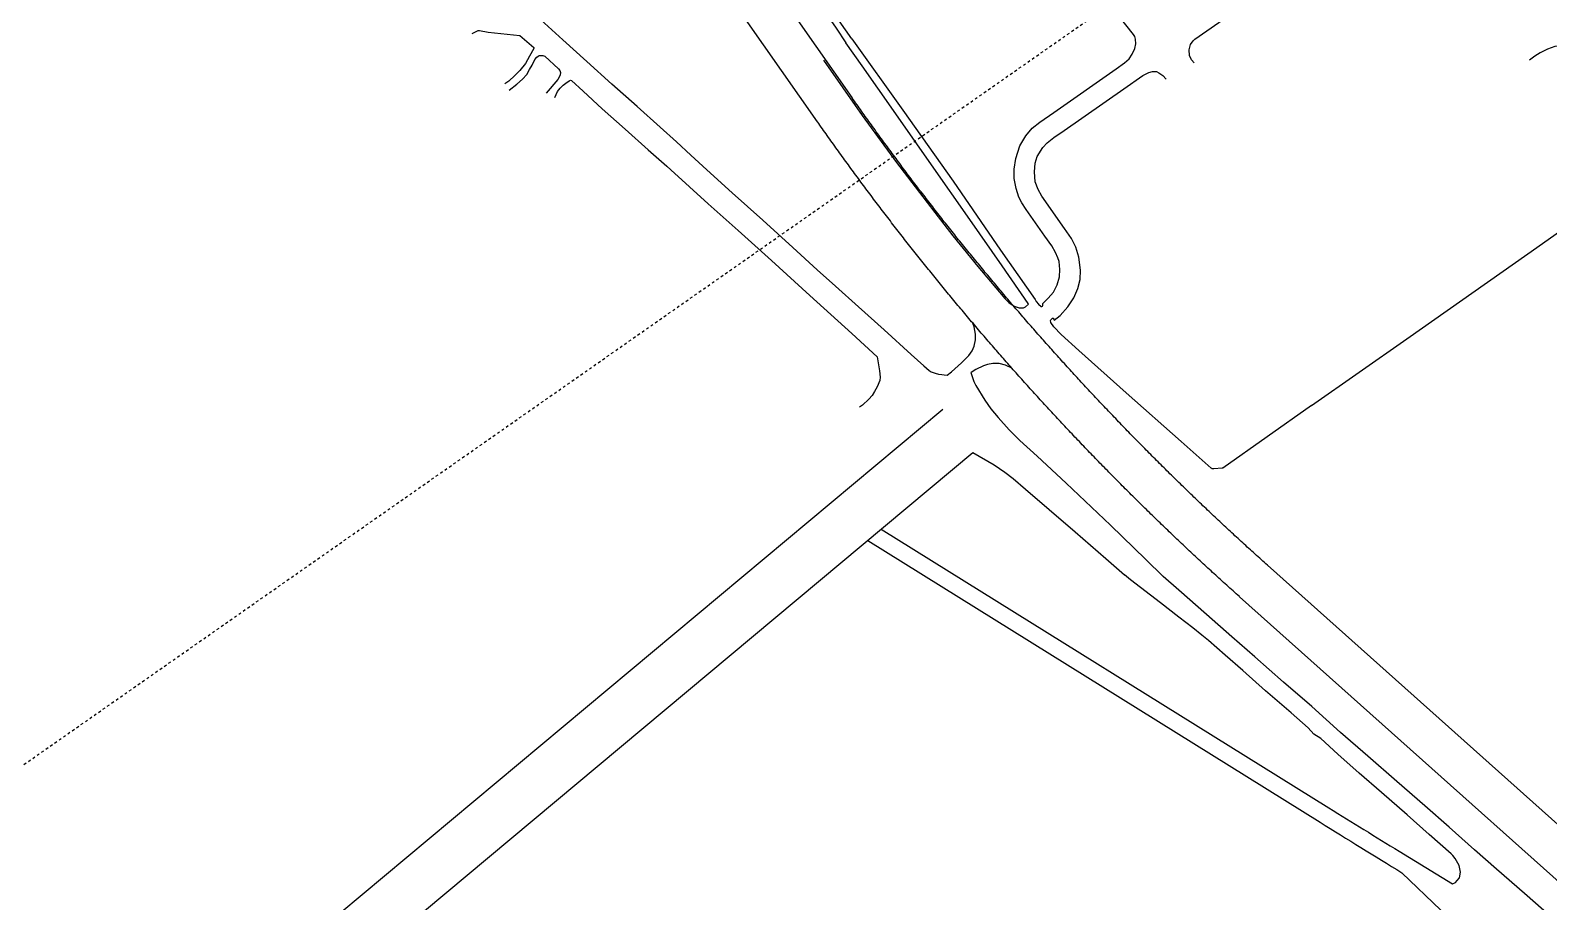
# Model space of a CAD drawing. Header units: millimetres. Extents: x 152904052 to 153933663, y 538271515 to 539240469.
# Drawn here: x 153534126 to 153541333, y 539089405 to 539093544 of the extents above; entities that cross this region are included whole.
import ezdxf

# ---------------------------------------------------------------- set-up
doc = ezdxf.new("R2010")
doc.units = ezdxf.units.MM
doc.linetypes.add('HIDDEN', pattern=[5.08, 2.54, -2.54])
doc.layers.add('BORD', color=7, linetype='Continuous')

msp = doc.modelspace()

# ---------------------------------------------------------------- linework, layer by layer
at = {"layer": 'BORD', "color": 8, "linetype": 'HIDDEN', "ltscale": 5}
msp.add_line((153505008.2, 539069689.3), (153627881, 539155725.8), dxfattribs=at)
at = {"layer": 'BORD', "color": 137, "ltscale": 10, "flags": 128}
for points in [[(153542399.4, 539088857.6), (153539998.8, 539091002.8), (153539998.4, 539091003.2), (153539991, 539091009.8), (153539983.6, 539091016.4), (153539976.2, 539091023.1), (153539968.8, 539091029.7), (153539961.5, 539091036.3), (153539954.1, 539091043), (153539946.7, 539091049.6), (153539939.4, 539091056.3), (153539932, 539091062.9), (153539924.7, 539091069.6), (153539917.3, 539091076.3), (153539910, 539091083), (153539902.6, 539091089.6), (153539895.3, 539091096.3), (153539888, 539091103), (153539880.7, 539091109.7), (153539873.4, 539091116.4), (153539866, 539091123.1), (153539858.7, 539091129.9), (153539851.4, 539091136.6), (153539844.1, 539091143.3), (153539836.9, 539091150), (153539829.6, 539091156.8), (153539822.3, 539091163.5), (153539815, 539091170.3), (153539807.8, 539091177), (153539800.5, 539091183.8), (153539793.2, 539091190.6), (153539786, 539091197.3), (153539778.7, 539091204.1), (153539771.5, 539091210.9), (153539764.3, 539091217.7), (153539757, 539091224.5), (153539749.8, 539091231.3), (153539742.6, 539091238.1), (153539735.4, 539091244.9), (153539728.2, 539091251.7), (153539720.9, 539091258.5), (153539713.7, 539091265.4), (153539706.6, 539091272.2), (153539699.4, 539091279), (153539692.2, 539091285.9), (153539685, 539091292.7), (153539677.8, 539091299.6), (153539670.7, 539091306.5), (153539663.5, 539091313.3), (153539656.3, 539091320.2), (153539649.2, 539091327.1), (153539642, 539091334), (153539634.9, 539091340.9), (153539627.8, 539091347.7), (153539620.6, 539091354.6), (153539613.5, 539091361.6), (153539606.4, 539091368.5), (153539599.3, 539091375.4), (153539592.2, 539091382.3), (153539585.1, 539091389.2), (153539578, 539091396.2), (153539570.9, 539091403.1), (153539563.8, 539091410), (153539556.7, 539091417), (153539549.6, 539091423.9), (153539542.5, 539091430.9), (153539535.5, 539091437.9), (153539528.4, 539091444.8), (153539521.4, 539091451.8), (153539514.3, 539091458.8), (153539507.3, 539091465.8), (153539500.2, 539091472.8), (153539493.2, 539091479.8), (153539486.1, 539091486.8), (153539479.1, 539091493.8), (153539472.1, 539091500.8), (153539465.1, 539091507.8), (153539458.1, 539091514.9), (153539451.1, 539091521.9), (153539444.1, 539091528.9), (153539437.1, 539091536), (153539430.1, 539091543), (153539423.1, 539091550.1), (153539416.1, 539091557.1), (153539409.2, 539091564.2), (153539402.2, 539091571.3), (153539395.3, 539091578.3), (153539388.3, 539091585.4), (153539381.4, 539091592.5), (153539374.4, 539091599.6), (153539367.5, 539091606.7), (153539360.5, 539091613.8), (153539353.6, 539091620.9), (153539346.7, 539091628), (153539339.8, 539091635.1), (153539332.9, 539091642.2), (153539326, 539091649.4), (153539319.1, 539091656.5), (153539312.2, 539091663.6), (153539305.3, 539091670.8), (153539298.4, 539091677.9), (153539291.5, 539091685.1), (153539284.7, 539091692.2), (153539277.8, 539091699.4), (153539270.9, 539091706.6), (153539264.1, 539091713.7), (153539257.2, 539091720.9), (153539250.4, 539091728.1), (153539243.5, 539091735.3), (153539236.7, 539091742.5), (153539229.9, 539091749.7), (153539223.1, 539091756.9), (153539216.2, 539091764.1), (153539209.4, 539091771.3), (153539202.6, 539091778.5), (153539195.8, 539091785.8), (153539189, 539091793), (153539182.2, 539091800.2), (153539175.5, 539091807.5), (153539168.7, 539091814.7), (153539161.9, 539091822), (153539155.1, 539091829.2), (153539148.4, 539091836.5), (153539141.6, 539091843.8), (153539134.9, 539091851), (153539128.1, 539091858.3), (153539121.4, 539091865.6), (153539114.7, 539091872.9), (153539107.9, 539091880.2), (153539101.2, 539091887.5), (153539094.5, 539091894.8), (153539087.8, 539091902.1), (153539081.1, 539091909.4), (153539074.4, 539091916.7), (153539067.7, 539091924.1), (153539061, 539091931.4), (153539054.3, 539091938.7), (153539047.6, 539091946.1), (153539041, 539091953.4), (153539034.3, 539091960.8), (153539027.6, 539091968.1), (153539021, 539091975.5), (153539014.3, 539091982.9), (153539007.7, 539091990.2), (153539001.1, 539091997.6), (153538994.4, 539092005), (153538987.8, 539092012.4), (153538981.2, 539092019.8), (153538974.6, 539092027.2), (153538968, 539092034.6), (153538961.4, 539092042), (153538954.8, 539092049.4), (153538948.2, 539092056.8), (153538941.6, 539092064.2), (153538935, 539092071.7), (153538928.4, 539092079.1), (153538921.9, 539092086.5), (153538915.3, 539092094), (153538908.7, 539092101.4), (153538902.2, 539092108.9), (153538895.6, 539092116.3), (153538889.1, 539092123.8), (153538882.6, 539092131.3), (153538876, 539092138.7), (153538869.5, 539092146.2), (153538863, 539092153.7), (153538856.5, 539092161.2), (153538850, 539092168.7), (153538843.5, 539092176.2), (153538837, 539092183.7), (153538830.5, 539092191.2), (153538824, 539092198.7), (153538817.6, 539092206.2), (153538811.1, 539092213.7), (153538804.6, 539092221.3), (153538798.2, 539092228.8), (153538791.7, 539092236.3), (153538785.3, 539092243.9), (153538778.8, 539092251.4), (153538772.4, 539092259), (153538765.9, 539092266.5), (153538759.5, 539092274.1), (153538753.1, 539092281.7), (153538746.7, 539092289.3), (153538740.3, 539092296.8), (153538733.9, 539092304.4), (153538727.5, 539092312), (153538721.1, 539092319.6), (153538714.7, 539092327.2), (153538708.3, 539092334.8), (153538702, 539092342.4), (153538695.6, 539092350), (153538689.2, 539092357.6), (153538682.9, 539092365.3), (153538676.5, 539092372.9), (153538670.2, 539092380.5), (153538663.9, 539092388.1), (153538657.5, 539092395.8), (153538651.2, 539092403.4), (153538644.9, 539092411.1), (153538638.6, 539092418.7), (153538632.3, 539092426.4), (153538626, 539092434.1), (153538619.7, 539092441.7), (153538613.4, 539092449.4), (153538607.1, 539092457.1), (153538600.8, 539092464.8), (153538594.5, 539092472.5), (153538588.3, 539092480.2), (153538582, 539092487.9), (153538575.8, 539092495.6), (153538569.5, 539092503.3), (153538563.3, 539092511), (153538557, 539092518.7), (153538550.8, 539092526.4), (153538544.6, 539092534.2), (153538538.4, 539092541.9), (153538532.2, 539092549.6), (153538526, 539092557.4), (153538519.8, 539092565.1), (153538513.6, 539092572.9), (153538507.4, 539092580.6), (153538501.2, 539092588.4), (153538495, 539092596.2), (153538488.8, 539092603.9), (153538482.7, 539092611.7), (153538476.5, 539092619.5), (153538470.4, 539092627.3), (153538464.2, 539092635.1), (153538458.1, 539092642.9), (153538451.9, 539092650.7), (153538445.8, 539092658.5), (153538439.7, 539092666.3), (153538433.6, 539092674.1), (153538427.5, 539092681.9), (153538421.4, 539092689.7), (153538415.3, 539092697.6), (153538409.2, 539092705.4), (153538403.1, 539092713.2), (153538397, 539092721.1), (153538390.9, 539092728.9), (153538384.9, 539092736.8), (153538378.8, 539092744.6), (153538372.7, 539092752.5), (153538366.7, 539092760.3), (153538360.6, 539092768.2), (153538354.6, 539092776.1), (153538348.6, 539092784), (153538342.5, 539092791.8), (153538336.5, 539092799.7), (153538330.5, 539092807.6), (153538324.5, 539092815.5), (153538318.5, 539092823.4), (153538312.5, 539092831.3), (153538306.5, 539092839.2), (153538300.5, 539092847.2), (153538294.6, 539092855.1), (153538288.6, 539092863), (153538282.6, 539092870.9), (153538276.7, 539092878.9), (153538270.7, 539092886.8), (153538264.8, 539092894.8), (153538258.8, 539092902.7), (153538252.9, 539092910.7), (153538247, 539092918.6), (153538241, 539092926.6), (153538235.1, 539092934.5), (153538229.2, 539092942.5), (153538223.3, 539092950.5), (153538217.4, 539092958.5), (153538211.5, 539092966.5), (153538205.6, 539092974.4), (153538199.7, 539092982.4), (153538193.9, 539092990.4), (153538188, 539092998.4), (153538182.1, 539093006.4), (153538176.3, 539093014.5), (153538170.4, 539093022.5), (153538164.6, 539093030.5), (153538158.8, 539093038.5), (153538152.9, 539093046.6), (153538147.1, 539093054.6), (153538141.3, 539093062.6), (153538135.5, 539093070.7), (153538129.7, 539093078.7), (153538123.9, 539093086.8), (153538118.1, 539093094.8), (153538112.3, 539093102.9), (153538106.5, 539093110.9), (153538100.7, 539093119), (153538095, 539093127.1), (153538089.2, 539093135.2), (153538083.5, 539093143.3), (153538077.7, 539093151.3), (153538072, 539093159.4), (153538066.2, 539093167.5), (153538060.5, 539093175.6), (153538054.8, 539093183.7), (153538049, 539093191.8), (153538043.3, 539093200), (153538037.6, 539093208.1), (153538031.9, 539093216.2), (153538027.4, 539093222.7), (153538026.3, 539093224.3), (153536841.1, 539094916.9)], [(153542266.2, 539088708.5), (153539865.5, 539090853.7), (153539865.2, 539090854), (153539857.7, 539090860.7), (153539850.2, 539090867.5), (153539842.7, 539090874.2), (153539835.2, 539090880.9), (153539827.7, 539090887.7), (153539820.2, 539090894.4), (153539812.7, 539090901.2), (153539805.2, 539090907.9), (153539797.8, 539090914.7), (153539790.3, 539090921.5), (153539782.8, 539090928.2), (153539775.4, 539090935), (153539767.9, 539090941.8), (153539760.5, 539090948.6), (153539753.1, 539090955.4), (153539745.6, 539090962.2), (153539738.2, 539090969), (153539730.8, 539090975.8), (153539723.4, 539090982.6), (153539715.9, 539090989.5), (153539708.5, 539090996.3), (153539701.1, 539091003.1), (153539693.7, 539091010), (153539686.3, 539091016.8), (153539679, 539091023.7), (153539671.6, 539091030.6), (153539664.2, 539091037.4), (153539656.8, 539091044.3), (153539649.5, 539091051.2), (153539642.1, 539091058.1), (153539634.8, 539091064.9), (153539627.4, 539091071.8), (153539620.1, 539091078.7), (153539612.7, 539091085.6), (153539605.4, 539091092.6), (153539598.1, 539091099.5), (153539590.7, 539091106.4), (153539583.4, 539091113.3), (153539576.1, 539091120.3), (153539568.8, 539091127.2), (153539561.5, 539091134.1), (153539554.2, 539091141.1), (153539546.9, 539091148.1), (153539539.6, 539091155), (153539532.4, 539091162), (153539525.1, 539091169), (153539517.8, 539091175.9), (153539510.6, 539091182.9), (153539503.3, 539091189.9), (153539496, 539091196.9), (153539488.8, 539091203.9), (153539481.6, 539091210.9), (153539474.3, 539091217.9), (153539467.1, 539091224.9), (153539459.9, 539091232), (153539452.6, 539091239), (153539445.4, 539091246), (153539438.2, 539091253.1), (153539431, 539091260.1), (153539423.8, 539091267.2), (153539416.6, 539091274.2), (153539409.4, 539091281.3), (153539402.3, 539091288.4), (153539395.1, 539091295.4), (153539387.9, 539091302.5), (153539380.7, 539091309.6), (153539373.6, 539091316.7), (153539366.4, 539091323.8), (153539359.3, 539091330.9), (153539352.1, 539091338), (153539345, 539091345.1), (153539337.9, 539091352.2), (153539330.7, 539091359.3), (153539323.6, 539091366.5), (153539316.5, 539091373.6), (153539309.4, 539091380.7), (153539302.3, 539091387.9), (153539295.2, 539091395), (153539288.1, 539091402.2), (153539281, 539091409.4), (153539273.9, 539091416.5), (153539266.8, 539091423.7), (153539259.8, 539091430.9), (153539252.7, 539091438.1), (153539245.6, 539091445.2), (153539238.6, 539091452.4), (153539231.5, 539091459.6), (153539224.5, 539091466.8), (153539217.4, 539091474.1), (153539210.4, 539091481.3), (153539203.4, 539091488.5), (153539196.3, 539091495.7), (153539189.3, 539091503), (153539182.3, 539091510.2), (153539175.3, 539091517.4), (153539168.3, 539091524.7), (153539161.3, 539091531.9), (153539154.3, 539091539.2), (153539147.3, 539091546.5), (153539140.4, 539091553.7), (153539133.4, 539091561), (153539126.4, 539091568.3), (153539119.5, 539091575.6), (153539112.5, 539091582.9), (153539105.6, 539091590.2), (153539098.6, 539091597.5), (153539091.7, 539091604.8), (153539084.7, 539091612.1), (153539077.8, 539091619.4), (153539070.9, 539091626.7), (153539064, 539091634), (153539057.1, 539091641.4), (153539050.2, 539091648.7), (153539043.3, 539091656.1), (153539036.4, 539091663.4), (153539029.5, 539091670.8), (153539022.6, 539091678.1), (153539015.7, 539091685.5), (153539008.8, 539091692.9), (153539002, 539091700.2), (153538995.1, 539091707.6), (153538988.3, 539091715), (153538981.4, 539091722.4), (153538974.6, 539091729.8), (153538967.7, 539091737.2), (153538960.9, 539091744.6), (153538954.1, 539091752), (153538947.3, 539091759.4), (153538940.4, 539091766.9), (153538933.6, 539091774.3), (153538926.8, 539091781.7), (153538920, 539091789.2), (153538913.2, 539091796.6), (153538906.5, 539091804.1), (153538899.7, 539091811.5), (153538892.9, 539091819), (153538886.1, 539091826.4), (153538879.4, 539091833.9), (153538872.6, 539091841.4), (153538865.9, 539091848.9), (153538859.1, 539091856.4), (153538852.4, 539091863.8), (153538845.6, 539091871.3), (153538838.9, 539091878.8), (153538832.2, 539091886.4), (153538825.5, 539091893.9), (153538818.8, 539091901.4), (153538812.1, 539091908.9), (153538805.4, 539091916.4), (153538798.7, 539091924), (153538792, 539091931.5), (153538785.3, 539091939), (153538778.6, 539091946.6), (153538772, 539091954.1), (153538765.3, 539091961.7), (153538758.6, 539091969.3), (153538752, 539091976.8), (153538745.3, 539091984.4), (153538738.7, 539091992), (153538732.1, 539091999.6), (153538725.4, 539092007.2), (153538718.8, 539092014.8), (153538712.2, 539092022.4), (153538705.6, 539092030), (153538699, 539092037.6), (153538692.4, 539092045.2), (153538685.8, 539092052.8), (153538679.2, 539092060.4), (153538672.6, 539092068.1), (153538666, 539092075.7), (153538659.5, 539092083.3), (153538652.9, 539092091), (153538646.3, 539092098.6), (153538639.8, 539092106.3), (153538633.2, 539092113.9), (153538626.7, 539092121.6), (153538620.1, 539092129.3), (153538613.6, 539092137), (153538607.1, 539092144.6), (153538600.6, 539092152.3), (153538594.1, 539092160), (153538587.6, 539092167.7), (153538581.1, 539092175.4), (153538574.6, 539092183.1), (153538568.1, 539092190.8), (153538561.6, 539092198.5), (153538555.1, 539092206.3), (153538548.6, 539092214), (153538542.2, 539092221.7), (153538535.7, 539092229.4), (153538529.3, 539092237.2), (153538522.8, 539092244.9), (153538516.4, 539092252.7), (153538509.9, 539092260.4), (153538503.5, 539092268.2), (153538497.1, 539092276), (153538490.7, 539092283.7), (153538484.3, 539092291.5), (153538477.9, 539092299.3), (153538471.5, 539092307.1), (153538465.1, 539092314.9), (153538458.7, 539092322.6), (153538452.3, 539092330.4), (153538445.9, 539092338.3), (153538439.6, 539092346.1), (153538433.2, 539092353.9), (153538426.8, 539092361.7), (153538420.5, 539092369.5), (153538414.1, 539092377.3), (153538407.8, 539092385.2), (153538401.5, 539092393), (153538395.1, 539092400.9), (153538388.8, 539092408.7), (153538382.5, 539092416.6), (153538376.2, 539092424.4), (153538369.9, 539092432.3), (153538363.6, 539092440.1), (153538357.3, 539092448), (153538351, 539092455.9), (153538344.7, 539092463.8), (153538338.5, 539092471.7), (153538332.2, 539092479.6), (153538325.9, 539092487.5), (153538319.7, 539092495.4), (153538313.4, 539092503.3), (153538307.2, 539092511.2), (153538301, 539092519.1), (153538294.7, 539092527), (153538288.5, 539092534.9), (153538282.3, 539092542.9), (153538276.1, 539092550.8), (153538269.9, 539092558.7), (153538263.7, 539092566.7), (153538257.5, 539092574.6), (153538251.3, 539092582.6), (153538245.1, 539092590.5), (153538238.9, 539092598.5), (153538232.8, 539092606.5), (153538226.6, 539092614.4), (153538220.5, 539092622.4), (153538214.3, 539092630.4), (153538208.2, 539092638.4), (153538202, 539092646.4), (153538195.9, 539092654.4), (153538189.8, 539092662.4), (153538183.6, 539092670.4), (153538177.5, 539092678.4), (153538171.4, 539092686.4), (153538165.3, 539092694.4), (153538159.2, 539092702.5), (153538153.1, 539092710.5), (153538147.1, 539092718.5), (153538141, 539092726.6), (153538134.9, 539092734.6), (153538128.9, 539092742.7), (153538122.8, 539092750.7), (153538116.7, 539092758.8), (153538110.7, 539092766.8), (153538104.7, 539092774.9), (153538098.6, 539092783), (153538092.6, 539092791), (153538086.6, 539092799.1), (153538080.6, 539092807.2), (153538074.6, 539092815.3), (153538068.6, 539092823.4), (153538062.6, 539092831.5), (153538056.6, 539092839.6), (153538050.6, 539092847.7), (153538044.6, 539092855.8), (153538038.6, 539092863.9), (153538032.7, 539092872.1), (153538026.7, 539092880.2), (153538020.8, 539092888.3), (153538014.8, 539092896.5), (153538008.9, 539092904.6), (153538002.9, 539092912.7), (153537997, 539092920.9), (153537991.1, 539092929), (153537985.2, 539092937.2), (153537979.3, 539092945.4), (153537973.4, 539092953.5), (153537967.5, 539092961.7), (153537961.6, 539092969.9), (153537955.7, 539092978.1), (153537949.8, 539092986.2), (153537944, 539092994.4), (153537938.1, 539093002.6), (153537932.2, 539093010.8), (153537926.4, 539093019), (153537920.5, 539093027.2), (153537914.7, 539093035.5), (153537908.9, 539093043.7), (153537903, 539093051.9), (153537897.2, 539093060.1), (153537891.4, 539093068.4), (153537885.6, 539093076.6), (153537879.8, 539093084.8), (153537874, 539093093.1), (153537868.2, 539093101.3), (153537863.6, 539093107.9), (153537862.4, 539093109.6), (153536677.3, 539094802.2)]]:
    msp.add_lwpolyline(points, dxfattribs=at)
at = {"layer": 'BORD', "color": 133, "ltscale": 10, "flags": 128}
for points in [[(153538026, 539093504.1), (153537886.1, 539093702.9), (153537746.3, 539093901.7), (153537584.6, 539094132.5), (153537393.8, 539094406.2), (153537258.8, 539094598.8), (153537121.8, 539094795.6)], [(153537091.6, 539094774.5), (153537173.3, 539094666.9), (153537268.9, 539094531.4), (153537357.7, 539094404.8), (153537472.7, 539094240.3), (153537576.8, 539094090.4), (153537669.6, 539093958.1), (153537782.6, 539093796.5), (153537860.3, 539093684.3), (153537950.9, 539093554.3), (153537997.2, 539093483.9)], [(153539650.2, 539093390.3), (153539638.2, 539093403.5), (153539629, 539093424.3), (153539626.1, 539093451.7), (153539632.6, 539093476.7), (153539645.9, 539093494.7), (153539653.8, 539093501.4), (153539994.6, 539093740.5), (153540283.4, 539093943.9), (153540461.2, 539094068.2)], [(153538026, 539093504.1), (153538267, 539093165.4), (153538506.8, 539092827), (153538731.8, 539092500.5), (153538895.3, 539092265), (153538901, 539092255.7), (153538911, 539092242.8), (153538924.7, 539092231.9), (153538927.5, 539092232.5), (153538929.9, 539092234.5), (153538931.3, 539092236.3), (153538932.7, 539092241.4), (153538931.4, 539092245.7), (153538931.9, 539092246.7), (153538958.1, 539092271), (153538982.2, 539092300.4), (153539000.8, 539092334.6), (153539011.4, 539092373.7), (153539012.6, 539092407.7), (153539009, 539092445.8), (153539003.8, 539092463.4), (153538992.8, 539092489), (153538974.7, 539092520.1), (153538942.2, 539092566.2), (153538852.5, 539092693.3), (153538832.3, 539092724.7), (153538818.9, 539092751.7), (153538804.8, 539092792.4), (153538795.6, 539092840.9), (153538795.2, 539092884.1), (153538803.2, 539092934.7), (153538823.3, 539092995.2), (153538850.7, 539093043.6), (153538881.6, 539093079.4), (153538917.4, 539093107.3), (153538985, 539093154.1), (153539280.2, 539093360.6), (153539320.4, 539093389.6), (153539341.9, 539093409.2), (153539356.5, 539093430.4), (153539368.2, 539093457.6), (153539372.8, 539093479.6), (153539372.7, 539093502.1), (153539368.7, 539093514.2), (153539361.7, 539093524.1), (153539283.1, 539093623.6)], [(153537890.5, 539093401.7), (153538074.9, 539093139.8), (153538237, 539092917), (153538418.6, 539092678.2), (153538505.5, 539092568.4), (153538624.1, 539092421.7), (153538751.3, 539092270.6), (153538770.5, 539092251.3), (153538796, 539092233.3), (153538819.1, 539092225.1), (153538840.2, 539092226.5), (153538850, 539092231.4), (153538863.6, 539092243.9), (153538862.7, 539092246.2), (153538739.2, 539092425.4), (153538586.1, 539092645.3), (153538403.9, 539092905.4), (153538222.7, 539093163.8), (153538074.1, 539093374.8), (153537997.2, 539093483.9)], [(153542615, 539091871.3), (153542500.9, 539092035.1), (153542385, 539092198.3), (153542271.6, 539092362.4), (153542157.5, 539092528), (153542043.3, 539092692.3), (153541927.4, 539092853.7), (153541812.3, 539093018.6), (153541698.4, 539093182.2), (153541583.8, 539093346.6), (153541571.2, 539093364.4), (153541538.9, 539093405.5), (153541528.7, 539093415.3), (153541509.7, 539093431.7), (153541484, 539093449.9), (153541459.8, 539093461.7), (153541430, 539093468.8), (153541413.7, 539093470.9), (153541384.5, 539093469.9), (153541361.7, 539093467.1), (153541327.2, 539093454.4), (153541293.1, 539093437.7), (153541266.8, 539093421.7), (153541242.8, 539093403.1)], [(153540207.2, 539091761.6), (153539786.6, 539091464.6), (153539784.9, 539091464), (153539782.8, 539091463.7), (153539744.4, 539091461.3), (153539738.9, 539091461.3), (153539736.2, 539091461.5), (153539734.4, 539091462.2), (153539731.3, 539091464.2), (153539588.1, 539091590.7), (153539327.2, 539091822.2), (153539103.4, 539092023), (153539018.4, 539092098.6), (153538983.8, 539092136.2), (153538970.6, 539092155.6), (153538968.4, 539092165.8), (153538969.8, 539092168.6), (153538974.4, 539092173.7), (153538978.2, 539092176.2), (153538979.8, 539092176.8), (153538981.3, 539092176.2), (153538983.8, 539092172.1), (153538986.6, 539092167.5), (153539014.2, 539092190.2), (153539051.5, 539092230), (153539079.5, 539092273.1), (153539098.3, 539092318.2), (153539108.6, 539092359.9), (153539111.2, 539092405.1), (153539103.7, 539092466.5), (153539089.3, 539092513.6), (153539068.3, 539092555), (153539035.1, 539092602.8), (153538927.9, 539092755.5), (153538909.6, 539092787.7), (153538896.1, 539092825.1), (153538892.7, 539092872.5), (153538895.1, 539092913.2), (153538905.7, 539092944.5), (153538931.3, 539092987.4), (153538952.2, 539093009.8), (153538984.9, 539093035.1), (153539033.1, 539093068.2), (153539315.8, 539093265.5), (153539406.4, 539093328.7), (153539435.2, 539093343.8), (153539452.9, 539093348.9), (153539471.1, 539093348.6), (153539482.9, 539093342.9), (153539500.9, 539093329.7), (153539518.1, 539093311.8)], [(153540207.2, 539091761.6), (153540660.5, 539092079), (153541234.7, 539092482.8), (153541464.8, 539092645.9)]]:
    msp.add_lwpolyline(points, dxfattribs=at)
at = {"layer": 'BORD', "color": 137, "ltscale": 20}
for points in [[(153537261.7, 539092951.3), (153537192.8, 539093014.2), (153537114.9, 539093083.4), (153537006, 539093182.1), (153536886.7, 539093288.7), (153536768.1, 539093396.1), (153536653.4, 539093499.3), (153536549.8, 539093593.9), (153536436.3, 539093702.9), (153536314.7, 539093814), (153536205, 539093912.2), (153536111.6, 539093995.9), (153536001.2, 539094097.8), (153535923, 539094163.4), (153535922.4, 539094165.3), (153535923.8, 539094167.6), (153535947.6, 539094192.3)], [(153536223.6, 539093528.9), (153536250.9, 539093542.7), (153536258.3, 539093542.5), (153536299.6, 539093535.6), (153536449.5, 539093519.2), (153536515.1, 539093462.4), (153536516.1, 539093458.3), (153536495.6, 539093420.7), (153536475.9, 539093386.8), (153536449.9, 539093352.9), (153536426.1, 539093329.4), (153536396.6, 539093302.4), (153536377.9, 539093289.3)], [(153536398.2, 539093260.2), (153536434.4, 539093288), (153536462.4, 539093312.5), (153536482.1, 539093335), (153536494.8, 539093357.2), (153536508.1, 539093379.2), (153536521.4, 539093405.3), (153536529.9, 539093416.5), (153536535.9, 539093420.9), (153536541.1, 539093424.5), (153536558.1, 539093424.8), (153536568.2, 539093422), (153536633.4, 539093361.8), (153536639.7, 539093353.3), (153536643.2, 539093344.3), (153536640.7, 539093332.7), (153536636.9, 539093322.3), (153536629.6, 539093310.4), (153536574.8, 539093245.8)], [(153536615.9, 539093224.2), (153536628.9, 539093252.9), (153536640.7, 539093269.9), (153536655, 539093284.2), (153536667.4, 539093292.8), (153536683.7, 539093303.7), (153536690.3, 539093307.3), (153536694.6, 539093305.6), (153536750.4, 539093254.9), (153536840.5, 539093171.4), (153536949, 539093075.3), (153537058.7, 539092977.1), (153537146.9, 539092898.8), (153537166.5, 539092881.5)], [(153537166.5, 539092881.5), (153537343.9, 539092720.6), (153537486.5, 539092593.4), (153537643.3, 539092450.8), (153537826.1, 539092284), (153538025.4, 539092103.8), (153538145.6, 539091993.8), (153538156.5, 539091926.9), (153538160.2, 539091897), (153538157.8, 539091881.3), (153538146.3, 539091850.6), (153538133.7, 539091827.9), (153538121.7, 539091809.1), (153538105.4, 539091792.2), (153538075.9, 539091764.3), (153538062, 539091754.5)]]:
    msp.add_lwpolyline(points, dxfattribs=at)
at = {"layer": 'BORD', "color": 137}
for points in [[(153537261.7, 539092951.3), (153537337.8, 539092880.6), (153537457.9, 539092772.7), (153537602.5, 539092641.9), (153537744.9, 539092512.6), (153537861.2, 539092405.9), (153537948, 539092328.5), (153538056.9, 539092230.7), (153538178.5, 539092121.4), (153538307.4, 539092004.5), (153538367.2, 539091949.6), (153538391.7, 539091928.5), (153538402.4, 539091921.1), (153538421.3, 539091914.8), (153538437, 539091910.6), (153538452.8, 539091908.6), (153538464, 539091907.2), (153538478.3, 539091905.3), (153538497.9, 539091922.5)], [(153538497.9, 539091922.5), (153538546.1, 539091964.8), (153538580.6, 539091998.8), (153538596.8, 539092021.3), (153538606.5, 539092043.2), (153538612.7, 539092073.5), (153538611.9, 539092100.3), (153538606.6, 539092135.6), (153538599.5, 539092153.5)], [(153530504.4, 539085094), (153538457.4, 539091745.3)], [(153530664.8, 539084902.2), (153538599.5, 539091538.2), (153538700.5, 539091480), (153538751.5, 539091445.8), (153538790.9, 539091414.7), (153538849.7, 539091364.5), (153538961.9, 539091267.9), (153539085.5, 539091162.6), (153539231.4, 539091034.7), (153539319.9, 539090957.4), (153539319.9, 539090957.5)]]:
    msp.add_lwpolyline(points, dxfattribs=at)
at = {"layer": 'BORD', "color": 137, "ltscale": 20, "flags": 128}
for points in [[(153538785.1, 539091939.3), (153538785, 539091939.3), (153538754.3, 539091952.8), (153538724.6, 539091961), (153538695.3, 539091960.9), (153538669.6, 539091957.1), (153538649.7, 539091950.8), (153538614, 539091933.4), (153538591.2, 539091919.3), (153538590.5, 539091918.7), (153538604.2, 539091876.5), (153538613.9, 539091856.6), (153538657, 539091787.6), (153538685.5, 539091746.7), (153538720.4, 539091704.3), (153538772.4, 539091647.1), (153538823.5, 539091596.2), (153538904.8, 539091521), (153539042.5, 539091393.1), (153539252.9, 539091194.2), (153539421.6, 539091030.6)], [(153538100.7, 539091121), (153540247.8, 539089782.6)], [(153538165.2, 539091175.1), (153540290.1, 539089850.5)], [(153541786.6, 539088944.2), (153541647.6, 539089066.4), (153541495.3, 539089201.8), (153541350.4, 539089328.5), (153541219.2, 539089443.8), (153541085.9, 539089560.2), (153540981, 539089651.3), (153540861.1, 539089758.8), (153540745.9, 539089859.7), (153540612.5, 539089975.1), (153540474.6, 539090096.7), (153540345.6, 539090209.4), (153540208.3, 539090331.7), (153540074.7, 539090447.9), (153539938.3, 539090567.5), (153539829.1, 539090663.1), (153539708.3, 539090768.6), (153539577.3, 539090884.2), (153539503.9, 539090950.3), (153539421.6, 539091030.6)], [(153540876.1, 539089489.1), (153540890.8, 539089496.4), (153540899.5, 539089504.9), (153540910.2, 539089517.9), (153540913.9, 539089545.2), (153540908.1, 539089576.8), (153540889.3, 539089609.7), (153540878.7, 539089624.9), (153540870.1, 539089632.7), (153540765.7, 539089724.5), (153540660.7, 539089817.9), (153540540.2, 539089923.4), (153540434.2, 539090015.9), (153540332.7, 539090105), (153540250.9, 539090180.2), (153540217.8, 539090200.8), (153540191.8, 539090230.9), (153540110.6, 539090302.8), (153539989.6, 539090406.4), (153539881, 539090502.9), (153539796.8, 539090575.4), (153539717.9, 539090645.2), (153539686.9, 539090671.5), (153539644.5, 539090705.5), (153539577.9, 539090756.3), (153539490.4, 539090823.8), (153539395.2, 539090897.4), (153539348, 539090934.1), (153539319.9, 539090957.4)], [(153540623.2, 539089644.7), (153540876.8, 539089489.4)]]:
    msp.add_lwpolyline(points, dxfattribs=at)
for points in [[(153540290.1, 539089850.5, 0.001959), (153540623.2, 539089644.7)], [(153540247.8, 539089782.6, 0.002283), (153540636.6, 539089542.7)], [(153540636.6, 539089542.7), (153540821.6, 539089365.3, 0.020877), (153540949.9, 539089252.1), (153541461.3, 539088837.8, -0.192709), (153541588, 539088610.6), (153541628.2, 539088299.5, 0.093894), (153541691.7, 539088104.8), (153541737.1, 539088022.3, -0.498067), (153541704.4, 539087949.5), (153541607.9, 539087927.3, -0.401807), (153541548.5, 539087962.9), (153541487.1, 539088186.6, 0.346077), (153541377.8, 539088267.5), (153541366.5, 539088267.2), (153541365.3, 539088285.9), (153541251, 539088278.4), (153541259.4, 539088147.8), (153541291.6, 539088149.9), (153541314.9, 539087790.2, -0.194361), (153541306, 539087769.8), (153541248.5, 539087712.3), (153541258.8, 539087702.1), (153541241.4, 539087684.7)]]:
    msp.add_lwpolyline(points, format="xyb", dxfattribs=at)

doc.saveas('drawing.dxf')
